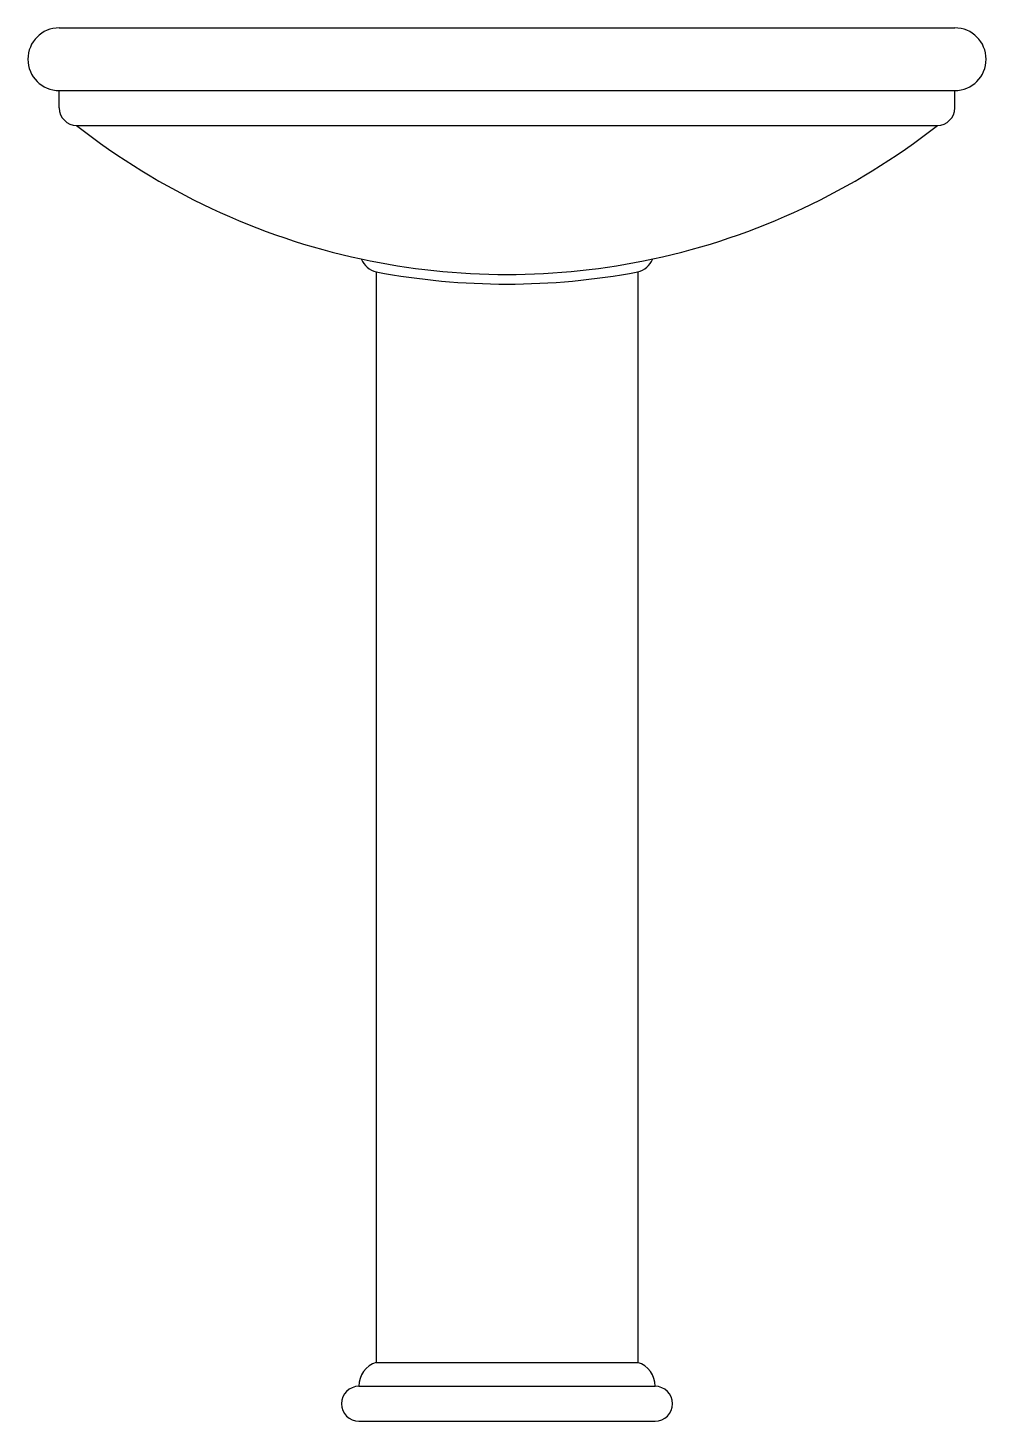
# Model space of a CAD drawing. Extents: x -850.213 to -849.663, y 502.609 to 503.409.
import ezdxf

# ---------------------------------------------------------------- set-up
doc = ezdxf.new("R2010")
doc.units = 0
doc.header["$LTSCALE"] = 50
doc.header["$MEASUREMENT"] = 0
doc.layers.add('A-PECAS', color=2, linetype='CONTINUOUS')

msp = doc.modelspace()

# ---------------------------------------------------------------- linework, layer by layer
at = {"layer": 'A-PECAS'}
for p, q in [((-850.19466, 503.40902), (-849.68066, 503.40902)), ((-850.19466, 503.36302), (-850.19466, 503.37302)), ((-849.68066, 503.36302), (-849.68066, 503.37302)), ((-850.01266, 503.26891), (-850.01266, 502.6427)), ((-849.86266, 503.26891), (-849.86266, 502.6427)), ((-850.02266, 502.60902), (-849.85266, 502.60902))]:
    msp.add_line(p, q, dxfattribs=at)
at = {"layer": 'A-PECAS', "color": 1}
for p, q in [((-850.19466, 503.37302), (-849.68066, 503.37302)), ((-850.18466, 503.35302), (-849.69066, 503.35302)), ((-850.01266, 502.6427), (-849.86266, 502.6427)), ((-850.02266, 502.62902), (-849.85266, 502.62902))]:
    msp.add_line(p, q, dxfattribs=at)
at = {"layer": 'A-PECAS'}
for centre, radius, start, end in [((-850.19466, 503.39102), 0.018, 90, 270), ((-849.68066, 503.39102), 0.018, 270, 90), ((-850.18466, 503.36302), 0.01, 180, 270), ((-849.69066, 503.36302), 0.01, 270, 0), ((-849.93766, 503.66677), 0.39931, 231.78816, 257.91274), ((-849.93766, 503.66677), 0.39931, 282.08726, 308.21184), ((-850.0099, 503.28084), 0.01224, 201.68619, 256.96997), ((-849.86542, 503.28084), 0.01224, 283.03003, 338.31381), ((-850.00878, 502.62937), 0.01388, 106.22261, 181.44415), ((-849.86654, 502.62937), 0.01388, 358.55585, 73.77739), ((-850.02266, 502.61902), 0.01, 90, 180), ((-849.85266, 502.61902), 0.01, 0, 90), ((-850.02266, 502.61902), 0.01, 180, 270), ((-849.85266, 502.61902), 0.01, 270, 0)]:
    msp.add_arc(centre, radius, start, end, dxfattribs=at)
at = {"layer": 'A-PECAS', "color": 1}
for radius, start, end in [(0.39931, 257.91274, 282.08726), (0.40487, 259.32448, 280.67552)]:
    msp.add_arc((-849.93766, 503.66677), radius, start, end, dxfattribs=at)

doc.saveas('drawing.dxf')
